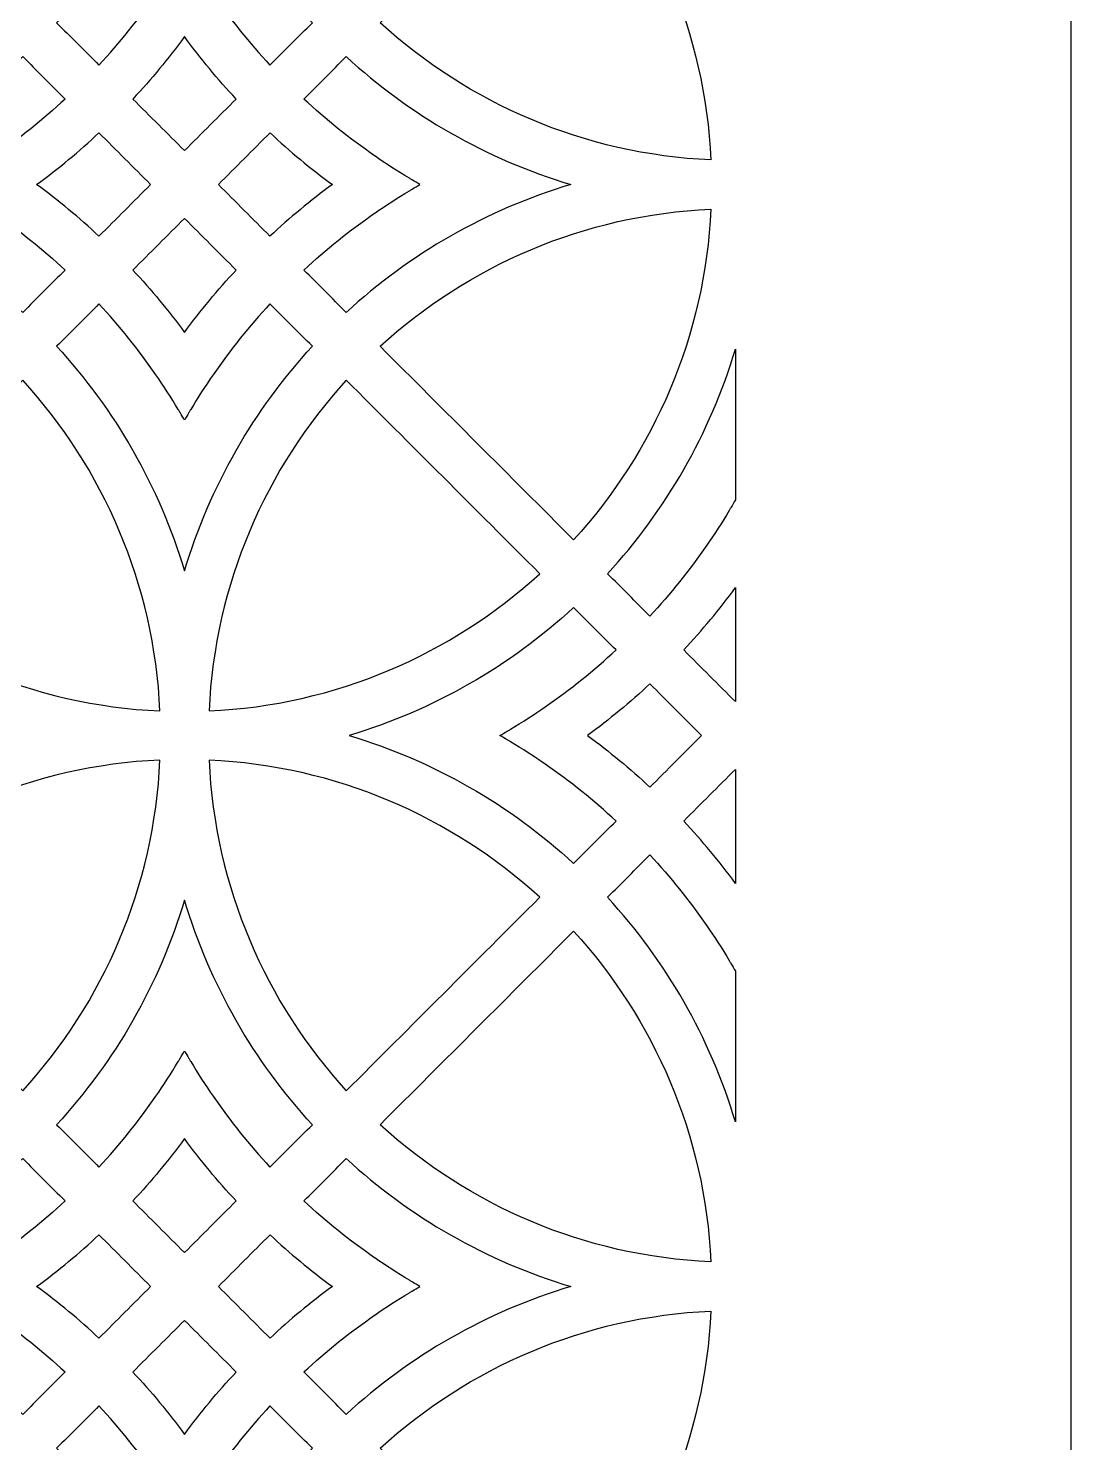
# Model space of a CAD drawing. Header units: centimetres. Extents: x 8 to 12.9, y -9 to 9.
# Drawn here: x 11.122 to 12.902, y -3.089 to -0.673 of the extents above; entities that cross this region are included whole.
import ezdxf

# ---------------------------------------------------------------- set-up
doc = ezdxf.new("R2010")
doc.units = ezdxf.units.CM
doc.header["$MEASUREMENT"] = 0
doc.layers.add('layer 1', color=7, linetype='Continuous')

msp = doc.modelspace()

# ---------------------------------------------------------------- linework, layer by layer
at = {"layer": 'layer 1', "color": 250, "lineweight": 30}
for points, knots in [([(12.90221, 9.00077), (11.26585, 9.00077), (9.62949, 9.00077), (7.99312, 9.00077), (7.99312, 9.00077), (7.99312, 3.53168), (7.99312, -1.93741), (7.99312, -7.4065), (7.99312, -7.4065), (7.99314, -7.4065), (7.99315, -7.4065), (7.99316, -7.4065), (7.99316, -7.4065), (7.99316, -7.93741), (7.99316, -8.46832), (7.99316, -8.99923), (7.99316, -8.99923), (8.18407, -8.99923), (8.37498, -8.99923), (8.56589, -8.99923), (8.56589, -8.99923), (8.56589, -8.91742), (8.56589, -8.8356), (8.56589, -8.75378), (8.56589, -8.75378), (8.76783, -8.75378), (8.96977, -8.75378), (9.17171, -8.75378), (9.17171, -8.75378), (9.17171, -8.5939), (9.17171, -8.43402), (9.17171, -8.27413), (9.17171, -8.27413), (9.25341, -8.27251), (9.33511, -8.27088), (9.4168, -8.26924), (9.4168, -8.26924), (9.43131, -8.31061), (9.45032, -8.34649), (9.48189, -8.37816), (9.48189, -8.37816), (9.5128, -8.40916), (9.54474, -8.42833), (9.58226, -8.43705), (9.58226, -8.43705), (9.63191, -8.4486), (9.68435, -8.44357), (9.72421, -8.4088), (9.72421, -8.4088), (9.76278, -8.37514), (9.78504, -8.32123), (9.79304, -8.2698), (9.79304, -8.2698), (9.81586, -8.27211), (9.83527, -8.27158), (9.85358, -8.26896), (9.85358, -8.26896), (9.94495, -8.25588), (9.9881, -8.19807), (9.99582, -8.11089), (9.99582, -8.11089), (9.99771, -8.08953), (9.9962, -8.06844), (9.98941, -8.04988), (9.98941, -8.04988), (9.99085, -8.05023), (9.99229, -8.05059), (9.99372, -8.05095), (9.99372, -8.05095), (10.02596, -8.0621), (10.0582, -8.07324), (10.09045, -8.08439), (10.09045, -8.08439), (10.10979, -8.28195), (10.26235, -8.43577), (10.44769, -8.43577), (10.44769, -8.43577), (10.63302, -8.43577), (10.78558, -8.28195), (10.80493, -8.08439), (10.80493, -8.08439), (10.83717, -8.07324), (10.86941, -8.0621), (10.90165, -8.05095), (10.90165, -8.05095), (10.90309, -8.05059), (10.90452, -8.05023), (10.90596, -8.04988), (10.90596, -8.04988), (10.89917, -8.06844), (10.89767, -8.08953), (10.89956, -8.11089), (10.89956, -8.11089), (10.90727, -8.19807), (10.95043, -8.25588), (11.04179, -8.26896), (11.04179, -8.26896), (11.0601, -8.27158), (11.07952, -8.27211), (11.10234, -8.2698), (11.10234, -8.2698), (11.11033, -8.32123), (11.13259, -8.37514), (11.17117, -8.4088), (11.17117, -8.4088), (11.21102, -8.44357), (11.26346, -8.4486), (11.31312, -8.43705), (11.31312, -8.43705), (11.35063, -8.42833), (11.38257, -8.40916), (11.41348, -8.37816), (11.41348, -8.37816), (11.44506, -8.34649), (11.46406, -8.31061), (11.47857, -8.26924), (11.47857, -8.26924), (11.56027, -8.27088), (11.64196, -8.27251), (11.72366, -8.27413), (11.72366, -8.27413), (11.72366, -8.43402), (11.72366, -8.5939), (11.72366, -8.75378), (11.72366, -8.75378), (11.9256, -8.75378), (12.12754, -8.75378), (12.32948, -8.75378), (12.32948, -8.75378), (12.32948, -8.8356), (12.32948, -8.91742), (12.32948, -8.99923), (12.32948, -8.99923), (12.52039, -8.99923), (12.7113, -8.99923), (12.90221, -8.99923), (12.90221, -8.99923), (12.90221, -8.46832), (12.90221, -7.93741), (12.90221, -7.4065), (12.90221, -7.4065), (12.90221, -1.93741), (12.90221, 3.53168), (12.90221, 9.00077)], [0, 0, 0, 0, 0.027027, 0.027027, 0.027027, 0.027027, 0.0540541, 0.0540541, 0.0540541, 0.0540541, 0.0810811, 0.0810811, 0.0810811, 0.0810811, 0.1081081, 0.1081081, 0.1081081, 0.1081081, 0.1351351, 0.1351351, 0.1351351, 0.1351351, 0.1621622, 0.1621622, 0.1621622, 0.1621622, 0.1891892, 0.1891892, 0.1891892, 0.1891892, 0.2162162, 0.2162162, 0.2162162, 0.2162162, 0.2432432, 0.2432432, 0.2432432, 0.2432432, 0.2702703, 0.2702703, 0.2702703, 0.2702703, 0.2972973, 0.2972973, 0.2972973, 0.2972973, 0.3243243, 0.3243243, 0.3243243, 0.3243243, 0.3513514, 0.3513514, 0.3513514, 0.3513514, 0.3783784, 0.3783784, 0.3783784, 0.3783784, 0.4054054, 0.4054054, 0.4054054, 0.4054054, 0.4324324, 0.4324324, 0.4324324, 0.4324324, 0.4594595, 0.4594595, 0.4594595, 0.4594595, 0.4864865, 0.4864865, 0.4864865, 0.4864865, 0.5135135, 0.5135135, 0.5135135, 0.5135135, 0.5405405, 0.5405405, 0.5405405, 0.5405405, 0.5675676, 0.5675676, 0.5675676, 0.5675676, 0.5945946, 0.5945946, 0.5945946, 0.5945946, 0.6216216, 0.6216216, 0.6216216, 0.6216216, 0.6486486, 0.6486486, 0.6486486, 0.6486486, 0.6756757, 0.6756757, 0.6756757, 0.6756757, 0.7027027, 0.7027027, 0.7027027, 0.7027027, 0.7297297, 0.7297297, 0.7297297, 0.7297297, 0.7567568, 0.7567568, 0.7567568, 0.7567568, 0.7837838, 0.7837838, 0.7837838, 0.7837838, 0.8108108, 0.8108108, 0.8108108, 0.8108108, 0.8378378, 0.8378378, 0.8378378, 0.8378378, 0.8648649, 0.8648649, 0.8648649, 0.8648649, 0.8918919, 0.8918919, 0.8918919, 0.8918919, 0.9189189, 0.9189189, 0.9189189, 0.9189189, 0.9459459, 0.9459459, 0.9459459, 0.9459459, 1, 1, 1, 1]), ([(11.24254, -0.73626), (11.21841, -0.71213), (11.19428, -0.68799), (11.17014, -0.66385), (11.17014, -0.66385), (11.26979, -0.55559), (11.34544, -0.42489), (11.38861, -0.28019), (11.38861, -0.28019), (11.43176, -0.42489), (11.50741, -0.55557), (11.60705, -0.66381), (11.60705, -0.66381), (11.5829, -0.68796), (11.55876, -0.71211), (11.5346, -0.73626), (11.5346, -0.73626), (11.49947, -0.69837), (11.467, -0.65798), (11.43752, -0.61537), (11.43752, -0.61537), (11.4375, -0.61537), (11.4375, -0.61537), (11.43748, -0.61537), (11.43748, -0.61537), (11.43748, -0.61537), (11.43748, -0.61537), (11.43748, -0.61537), (11.43748, -0.61537), (11.4375, -0.61535), (11.43751, -0.61533), (11.43752, -0.61531), (11.43752, -0.61531), (11.42414, -0.59598), (11.41135, -0.57623), (11.39921, -0.55603), (11.39921, -0.55603), (11.39827, -0.55446), (11.39733, -0.5529), (11.3964, -0.55132), (11.3964, -0.55132), (11.3963, -0.55117), (11.39622, -0.55102), (11.39613, -0.55087), (11.39613, -0.55087), (11.39357, -0.54657), (11.39106, -0.54226), (11.38857, -0.53793), (11.38857, -0.53793), (11.38609, -0.54226), (11.38357, -0.54657), (11.38102, -0.55087), (11.38102, -0.55087), (11.38094, -0.55102), (11.38084, -0.55117), (11.38076, -0.55132), (11.38076, -0.55132), (11.37983, -0.5529), (11.37889, -0.55446), (11.37794, -0.55603), (11.37794, -0.55603), (11.36581, -0.57623), (11.35301, -0.59598), (11.33963, -0.61531), (11.33963, -0.61531), (11.33965, -0.61533), (11.33966, -0.61535), (11.33967, -0.61537), (11.33967, -0.61537), (11.33966, -0.61537), (11.33966, -0.61537), (11.33966, -0.61537), (11.33966, -0.61537), (11.33966, -0.61537), (11.33965, -0.61537), (11.33964, -0.61537), (11.33964, -0.61537), (11.31014, -0.65798), (11.27768, -0.69837), (11.24254, -0.73626)], [0, 0, 0, 0, 0.047619, 0.047619, 0.047619, 0.047619, 0.0952381, 0.0952381, 0.0952381, 0.0952381, 0.1428571, 0.1428571, 0.1428571, 0.1428571, 0.1904762, 0.1904762, 0.1904762, 0.1904762, 0.2380952, 0.2380952, 0.2380952, 0.2380952, 0.2857143, 0.2857143, 0.2857143, 0.2857143, 0.3333333, 0.3333333, 0.3333333, 0.3333333, 0.3809524, 0.3809524, 0.3809524, 0.3809524, 0.4285714, 0.4285714, 0.4285714, 0.4285714, 0.4761905, 0.4761905, 0.4761905, 0.4761905, 0.5238095, 0.5238095, 0.5238095, 0.5238095, 0.5714286, 0.5714286, 0.5714286, 0.5714286, 0.6190476, 0.6190476, 0.6190476, 0.6190476, 0.6666667, 0.6666667, 0.6666667, 0.6666667, 0.7142857, 0.7142857, 0.7142857, 0.7142857, 0.7619048, 0.7619048, 0.7619048, 0.7619048, 0.8095238, 0.8095238, 0.8095238, 0.8095238, 0.8571429, 0.8571429, 0.8571429, 0.8571429, 0.9047619, 0.9047619, 0.9047619, 0.9047619, 1, 1, 1, 1]), ([(12.05319, -0.33339), (11.94304, -0.44354), (11.83289, -0.55369), (11.72273, -0.66385), (11.72273, -0.66385), (11.87314, -0.80123), (12.07032, -0.88826), (12.28758, -0.89823), (12.28758, -0.89823), (12.2776, -0.68097), (12.19057, -0.48379), (12.05319, -0.33339)], [0, 0, 0, 0, 0.25, 0.25, 0.25, 0.25, 0.5, 0.5, 0.5, 0.5, 1, 1, 1, 1]), ([(11.38857, -0.88229), (11.35918, -0.8529), (11.32978, -0.8235), (11.30039, -0.7941), (11.30039, -0.7941), (11.33181, -0.76041), (11.36127, -0.72486), (11.38856, -0.68763), (11.38856, -0.68763), (11.38856, -0.68762), (11.38856, -0.68762), (11.38856, -0.68762), (11.38856, -0.68762), (11.38857, -0.6876), (11.38857, -0.6876), (11.38857, -0.68759), (11.38857, -0.68759), (11.38859, -0.6876), (11.38859, -0.6876), (11.3886, -0.68762), (11.3886, -0.68762), (11.3886, -0.68762), (11.38859, -0.68762), (11.38859, -0.68762), (11.38859, -0.68762), (11.41589, -0.72486), (11.44534, -0.76041), (11.47677, -0.7941), (11.47677, -0.7941), (11.44737, -0.8235), (11.41797, -0.85289), (11.38857, -0.88229)], [0, 0, 0, 0, 0.1111111, 0.1111111, 0.1111111, 0.1111111, 0.2222222, 0.2222222, 0.2222222, 0.2222222, 0.3333333, 0.3333333, 0.3333333, 0.3333333, 0.4444444, 0.4444444, 0.4444444, 0.4444444, 0.5555556, 0.5555556, 0.5555556, 0.5555556, 0.6666667, 0.6666667, 0.6666667, 0.6666667, 0.7777778, 0.7777778, 0.7777778, 0.7777778, 1, 1, 1, 1]), ([(11.18469, -0.79411), (11.16055, -0.76998), (11.13641, -0.74584), (11.11228, -0.72171), (11.11228, -0.72171), (11.00403, -0.82135), (10.87334, -0.89701), (10.72863, -0.94017), (10.72863, -0.94017), (10.87332, -0.98334), (11.004, -1.05897), (11.11225, -1.15862), (11.11225, -1.15862), (11.1364, -1.13447), (11.16054, -1.11032), (11.18469, -1.08618), (11.18469, -1.08618), (11.1468, -1.05104), (11.10642, -1.01857), (11.0638, -0.98908), (11.0638, -0.98908), (11.0638, -0.98908), (11.0638, -0.98907), (11.0638, -0.98905), (11.0638, -0.98905), (11.0638, -0.98905), (11.0638, -0.98905), (11.0638, -0.98905), (11.0638, -0.98905), (11.06378, -0.98907), (11.06376, -0.98908), (11.06375, -0.98908), (11.06375, -0.98908), (11.04442, -0.9757), (11.02467, -0.96292), (11.00447, -0.95078), (11.00447, -0.95078), (11.0029, -0.94983), (11.00133, -0.94889), (10.99975, -0.94796), (10.99975, -0.94796), (10.9996, -0.94787), (10.99945, -0.94779), (10.9993, -0.94768), (10.9993, -0.94768), (10.99501, -0.94515), (10.9907, -0.94264), (10.98637, -0.94015), (10.98637, -0.94015), (10.99069, -0.93766), (10.99501, -0.93514), (10.9993, -0.93259), (10.9993, -0.93259), (10.99945, -0.93251), (10.9996, -0.93241), (10.99975, -0.93233), (10.99975, -0.93233), (11.00133, -0.9314), (11.0029, -0.93045), (11.00447, -0.92951), (11.00447, -0.92951), (11.02467, -0.91737), (11.04442, -0.90458), (11.06375, -0.8912), (11.06375, -0.8912), (11.06376, -0.89122), (11.06378, -0.89123), (11.0638, -0.89124), (11.0638, -0.89124), (11.0638, -0.89124), (11.0638, -0.89124), (11.0638, -0.89124), (11.0638, -0.89124), (11.0638, -0.89122), (11.0638, -0.89122), (11.0638, -0.8912), (11.0638, -0.8912), (11.10642, -0.86171), (11.1468, -0.82925), (11.18469, -0.79411)], [0, 0, 0, 0, 0.047619, 0.047619, 0.047619, 0.047619, 0.0952381, 0.0952381, 0.0952381, 0.0952381, 0.1428571, 0.1428571, 0.1428571, 0.1428571, 0.1904762, 0.1904762, 0.1904762, 0.1904762, 0.2380952, 0.2380952, 0.2380952, 0.2380952, 0.2857143, 0.2857143, 0.2857143, 0.2857143, 0.3333333, 0.3333333, 0.3333333, 0.3333333, 0.3809524, 0.3809524, 0.3809524, 0.3809524, 0.4285714, 0.4285714, 0.4285714, 0.4285714, 0.4761905, 0.4761905, 0.4761905, 0.4761905, 0.5238095, 0.5238095, 0.5238095, 0.5238095, 0.5714286, 0.5714286, 0.5714286, 0.5714286, 0.6190476, 0.6190476, 0.6190476, 0.6190476, 0.6666667, 0.6666667, 0.6666667, 0.6666667, 0.7142857, 0.7142857, 0.7142857, 0.7142857, 0.7619048, 0.7619048, 0.7619048, 0.7619048, 0.8095238, 0.8095238, 0.8095238, 0.8095238, 0.8571429, 0.8571429, 0.8571429, 0.8571429, 0.9047619, 0.9047619, 0.9047619, 0.9047619, 1, 1, 1, 1]), ([(11.59246, -1.08617), (11.6166, -1.11031), (11.64073, -1.13445), (11.66488, -1.15858), (11.66488, -1.15858), (11.77313, -1.05893), (11.90382, -0.98328), (12.04853, -0.94011), (12.04853, -0.94011), (11.90383, -0.89696), (11.77315, -0.82131), (11.6649, -0.72167), (11.6649, -0.72167), (11.64076, -0.74581), (11.61661, -0.76997), (11.59246, -0.79411), (11.59246, -0.79411), (11.63034, -0.82925), (11.67074, -0.86171), (11.71335, -0.8912), (11.71335, -0.8912), (11.71335, -0.89122), (11.71335, -0.89123), (11.71335, -0.89124), (11.71335, -0.89124), (11.71335, -0.89124), (11.71335, -0.89124), (11.71335, -0.89124), (11.71335, -0.89124), (11.71337, -0.89123), (11.71339, -0.89122), (11.71341, -0.8912), (11.71341, -0.8912), (11.73273, -0.90458), (11.75248, -0.91737), (11.77268, -0.92952), (11.77268, -0.92952), (11.77425, -0.93045), (11.77583, -0.9314), (11.77741, -0.93233), (11.77741, -0.93233), (11.77756, -0.93242), (11.77769, -0.93251), (11.77785, -0.93259), (11.77785, -0.93259), (11.78215, -0.93514), (11.78646, -0.93766), (11.79079, -0.94015), (11.79079, -0.94015), (11.78646, -0.94264), (11.78214, -0.94515), (11.77785, -0.94769), (11.77785, -0.94769), (11.77769, -0.94779), (11.77756, -0.94787), (11.77741, -0.94796), (11.77741, -0.94796), (11.77583, -0.94889), (11.77426, -0.94983), (11.77268, -0.95078), (11.77268, -0.95078), (11.75249, -0.96292), (11.73273, -0.9757), (11.71341, -0.98908), (11.71341, -0.98908), (11.71339, -0.98908), (11.71337, -0.98907), (11.71335, -0.98905), (11.71335, -0.98905), (11.71335, -0.98905), (11.71335, -0.98905), (11.71335, -0.98906), (11.71335, -0.98906), (11.71335, -0.98907), (11.71335, -0.98908), (11.71335, -0.98908), (11.71335, -0.98908), (11.67074, -1.01857), (11.63034, -1.05104), (11.59246, -1.08617)], [0, 0, 0, 0, 0.047619, 0.047619, 0.047619, 0.047619, 0.0952381, 0.0952381, 0.0952381, 0.0952381, 0.1428571, 0.1428571, 0.1428571, 0.1428571, 0.1904762, 0.1904762, 0.1904762, 0.1904762, 0.2380952, 0.2380952, 0.2380952, 0.2380952, 0.2857143, 0.2857143, 0.2857143, 0.2857143, 0.3333333, 0.3333333, 0.3333333, 0.3333333, 0.3809524, 0.3809524, 0.3809524, 0.3809524, 0.4285714, 0.4285714, 0.4285714, 0.4285714, 0.4761905, 0.4761905, 0.4761905, 0.4761905, 0.5238095, 0.5238095, 0.5238095, 0.5238095, 0.5714286, 0.5714286, 0.5714286, 0.5714286, 0.6190476, 0.6190476, 0.6190476, 0.6190476, 0.6666667, 0.6666667, 0.6666667, 0.6666667, 0.7142857, 0.7142857, 0.7142857, 0.7142857, 0.7619048, 0.7619048, 0.7619048, 0.7619048, 0.8095238, 0.8095238, 0.8095238, 0.8095238, 0.8571429, 0.8571429, 0.8571429, 0.8571429, 0.9047619, 0.9047619, 0.9047619, 0.9047619, 1, 1, 1, 1]), ([(11.33072, -0.94015), (11.30133, -0.91075), (11.27193, -0.88135), (11.24254, -0.85195), (11.24254, -0.85195), (11.20885, -0.88338), (11.17329, -0.91282), (11.13606, -0.94013), (11.13606, -0.94013), (11.13606, -0.94013), (11.13606, -0.94013), (11.13606, -0.94013), (11.13606, -0.94013), (11.13604, -0.94013), (11.13603, -0.94014), (11.13602, -0.94015), (11.13602, -0.94015), (11.13603, -0.94015), (11.13604, -0.94015), (11.13605, -0.94017), (11.13605, -0.94017), (11.13606, -0.94017), (11.13606, -0.94017), (11.13606, -0.94017), (11.13606, -0.94017), (11.17329, -0.96746), (11.20885, -0.99691), (11.24254, -1.02833), (11.24254, -1.02833), (11.27193, -0.99894), (11.30133, -0.96954), (11.33072, -0.94015)], [0, 0, 0, 0, 0.1111111, 0.1111111, 0.1111111, 0.1111111, 0.2222222, 0.2222222, 0.2222222, 0.2222222, 0.3333333, 0.3333333, 0.3333333, 0.3333333, 0.4444444, 0.4444444, 0.4444444, 0.4444444, 0.5555556, 0.5555556, 0.5555556, 0.5555556, 0.6666667, 0.6666667, 0.6666667, 0.6666667, 0.7777778, 0.7777778, 0.7777778, 0.7777778, 1, 1, 1, 1]), ([(11.44643, -0.94015), (11.47583, -0.96954), (11.50522, -0.99893), (11.53461, -1.02833), (11.53461, -1.02833), (11.56831, -0.99691), (11.60386, -0.96746), (11.6411, -0.94017), (11.6411, -0.94017), (11.6411, -0.94017), (11.6411, -0.94017), (11.6411, -0.94017), (11.6411, -0.94017), (11.64111, -0.94015), (11.64112, -0.94015), (11.64112, -0.94015), (11.64112, -0.94015), (11.64112, -0.94014), (11.64111, -0.94013), (11.6411, -0.94013), (11.6411, -0.94013), (11.6411, -0.94013), (11.6411, -0.94013), (11.6411, -0.94013), (11.6411, -0.94013), (11.60386, -0.91282), (11.56831, -0.88338), (11.53463, -0.85195), (11.53463, -0.85195), (11.50522, -0.88135), (11.47583, -0.91075), (11.44643, -0.94015)], [0, 0, 0, 0, 0.1111111, 0.1111111, 0.1111111, 0.1111111, 0.2222222, 0.2222222, 0.2222222, 0.2222222, 0.3333333, 0.3333333, 0.3333333, 0.3333333, 0.4444444, 0.4444444, 0.4444444, 0.4444444, 0.5555556, 0.5555556, 0.5555556, 0.5555556, 0.6666667, 0.6666667, 0.6666667, 0.6666667, 0.7777778, 0.7777778, 0.7777778, 0.7777778, 1, 1, 1, 1]), ([(11.72273, -1.21644), (11.83288, -1.32659), (11.94303, -1.43674), (12.05317, -1.54689), (12.05317, -1.54689), (12.19055, -1.39648), (12.27758, -1.19931), (12.28754, -0.98205), (12.28754, -0.98205), (12.07029, -0.99202), (11.87313, -1.07906), (11.72273, -1.21644)], [0, 0, 0, 0, 0.25, 0.25, 0.25, 0.25, 0.5, 0.5, 0.5, 0.5, 1, 1, 1, 1]), ([(11.38857, -0.998), (11.41797, -1.0274), (11.44737, -1.0568), (11.47676, -1.08618), (11.47676, -1.08618), (11.44534, -1.11988), (11.41589, -1.15543), (11.3886, -1.19266), (11.3886, -1.19266), (11.3886, -1.19266), (11.3886, -1.19266), (11.3886, -1.19266), (11.3886, -1.19266), (11.38859, -1.19268), (11.38859, -1.19268), (11.38857, -1.1927), (11.38857, -1.1927), (11.38857, -1.19268), (11.38857, -1.19268), (11.38856, -1.19266), (11.38856, -1.19266), (11.38856, -1.19266), (11.38856, -1.19266), (11.38856, -1.19266), (11.38856, -1.19266), (11.36127, -1.15543), (11.33181, -1.11988), (11.30039, -1.08618), (11.30039, -1.08618), (11.32978, -1.0568), (11.35918, -1.0274), (11.38857, -0.998)], [0, 0, 0, 0, 0.1111111, 0.1111111, 0.1111111, 0.1111111, 0.2222222, 0.2222222, 0.2222222, 0.2222222, 0.3333333, 0.3333333, 0.3333333, 0.3333333, 0.4444444, 0.4444444, 0.4444444, 0.4444444, 0.5555556, 0.5555556, 0.5555556, 0.5555556, 0.6666667, 0.6666667, 0.6666667, 0.6666667, 0.7777778, 0.7777778, 0.7777778, 0.7777778, 1, 1, 1, 1]), ([(11.5346, -1.14403), (11.55875, -1.16817), (11.58288, -1.1923), (11.60702, -1.21643), (11.60702, -1.21643), (11.50737, -1.3247), (11.43171, -1.45538), (11.38855, -1.60009), (11.38855, -1.60009), (11.34538, -1.4554), (11.26975, -1.32472), (11.1701, -1.21647), (11.1701, -1.21647), (11.19425, -1.19233), (11.2184, -1.16817), (11.24254, -1.14403), (11.24254, -1.14403), (11.27768, -1.18191), (11.31015, -1.22231), (11.33964, -1.26492), (11.33964, -1.26492), (11.33965, -1.26492), (11.33966, -1.26492), (11.33966, -1.26492), (11.33966, -1.26492), (11.33966, -1.26492), (11.33967, -1.26492), (11.33967, -1.26492), (11.33967, -1.26492), (11.33966, -1.26494), (11.33965, -1.26495), (11.33963, -1.26497), (11.33963, -1.26497), (11.35301, -1.2843), (11.36581, -1.30405), (11.37794, -1.32425), (11.37794, -1.32425), (11.37889, -1.32582), (11.37983, -1.32739), (11.38076, -1.32897), (11.38076, -1.32897), (11.38086, -1.32911), (11.38094, -1.32926), (11.38103, -1.32941), (11.38103, -1.32941), (11.38357, -1.33371), (11.38609, -1.33802), (11.38857, -1.34236), (11.38857, -1.34236), (11.39106, -1.33802), (11.39358, -1.33371), (11.39613, -1.32941), (11.39613, -1.32941), (11.39622, -1.32927), (11.3963, -1.32912), (11.3964, -1.32897), (11.3964, -1.32897), (11.39733, -1.32739), (11.39827, -1.32582), (11.39921, -1.32425), (11.39921, -1.32425), (11.41135, -1.30405), (11.42414, -1.2843), (11.43752, -1.26498), (11.43752, -1.26498), (11.43751, -1.26495), (11.4375, -1.26494), (11.43748, -1.26492), (11.43748, -1.26492), (11.43748, -1.26492), (11.43748, -1.26492), (11.43748, -1.26492), (11.43748, -1.26492), (11.4375, -1.26492), (11.43751, -1.26492), (11.43752, -1.26492), (11.43752, -1.26492), (11.46701, -1.22231), (11.49947, -1.18191), (11.5346, -1.14403)], [0, 0, 0, 0, 0.047619, 0.047619, 0.047619, 0.047619, 0.0952381, 0.0952381, 0.0952381, 0.0952381, 0.1428571, 0.1428571, 0.1428571, 0.1428571, 0.1904762, 0.1904762, 0.1904762, 0.1904762, 0.2380952, 0.2380952, 0.2380952, 0.2380952, 0.2857143, 0.2857143, 0.2857143, 0.2857143, 0.3333333, 0.3333333, 0.3333333, 0.3333333, 0.3809524, 0.3809524, 0.3809524, 0.3809524, 0.4285714, 0.4285714, 0.4285714, 0.4285714, 0.4761905, 0.4761905, 0.4761905, 0.4761905, 0.5238095, 0.5238095, 0.5238095, 0.5238095, 0.5714286, 0.5714286, 0.5714286, 0.5714286, 0.6190476, 0.6190476, 0.6190476, 0.6190476, 0.6666667, 0.6666667, 0.6666667, 0.6666667, 0.7142857, 0.7142857, 0.7142857, 0.7142857, 0.7619048, 0.7619048, 0.7619048, 0.7619048, 0.8095238, 0.8095238, 0.8095238, 0.8095238, 0.8571429, 0.8571429, 0.8571429, 0.8571429, 0.9047619, 0.9047619, 0.9047619, 0.9047619, 1, 1, 1, 1]), ([(12.32949, -1.47886), (12.32949, -1.39297), (12.32949, -1.30708), (12.32949, -1.22119), (12.32949, -1.22119), (12.28632, -1.36586), (12.21067, -1.49652), (12.11105, -1.60477), (12.11105, -1.60477), (12.13519, -1.62889), (12.15932, -1.65303), (12.18345, -1.67716), (12.18345, -1.67716), (12.21858, -1.63928), (12.25104, -1.59889), (12.28053, -1.55629), (12.28053, -1.55629), (12.28054, -1.55629), (12.28056, -1.55629), (12.28057, -1.55629), (12.28057, -1.55629), (12.28056, -1.55627), (12.28054, -1.55625), (12.28054, -1.55624), (12.28054, -1.55624), (12.29391, -1.53691), (12.30671, -1.51715), (12.31884, -1.49696), (12.31884, -1.49696), (12.31979, -1.49539), (12.32073, -1.49382), (12.32166, -1.49225), (12.32166, -1.49225), (12.32175, -1.4921), (12.32184, -1.49195), (12.32192, -1.4918), (12.32192, -1.4918), (12.32448, -1.4875), (12.32699, -1.4832), (12.32948, -1.47886), (12.32948, -1.47886), (12.32948, -1.47886), (12.32948, -1.47886), (12.32948, -1.47886), (12.32948, -1.47886), (12.32948, -1.47886), (12.32948, -1.47886), (12.32948, -1.47886), (12.32948, -1.47886), (12.32949, -1.47886), (12.32949, -1.47886), (12.32949, -1.47886)], [0, 0, 0, 0, 0.0714286, 0.0714286, 0.0714286, 0.0714286, 0.1428571, 0.1428571, 0.1428571, 0.1428571, 0.2142857, 0.2142857, 0.2142857, 0.2142857, 0.2857143, 0.2857143, 0.2857143, 0.2857143, 0.3571429, 0.3571429, 0.3571429, 0.3571429, 0.4285714, 0.4285714, 0.4285714, 0.4285714, 0.5, 0.5, 0.5, 0.5, 0.5714286, 0.5714286, 0.5714286, 0.5714286, 0.6428571, 0.6428571, 0.6428571, 0.6428571, 0.7142857, 0.7142857, 0.7142857, 0.7142857, 0.7857143, 0.7857143, 0.7857143, 0.7857143, 0.8571429, 0.8571429, 0.8571429, 0.8571429, 1, 1, 1, 1]), ([(10.78183, -1.60475), (10.89198, -1.4946), (11.00213, -1.38445), (11.11227, -1.2743), (11.11227, -1.2743), (11.24966, -1.4247), (11.3367, -1.62188), (11.34666, -1.83913), (11.34666, -1.83913), (11.1294, -1.82917), (10.93223, -1.74214), (10.78183, -1.60475)], [0, 0, 0, 0, 0.25, 0.25, 0.25, 0.25, 0.5, 0.5, 0.5, 0.5, 1, 1, 1, 1]), ([(11.66488, -1.2743), (11.77503, -1.38445), (11.88517, -1.49459), (11.99532, -1.60474), (11.99532, -1.60474), (11.84492, -1.74212), (11.64774, -1.82914), (11.43049, -1.83911), (11.43049, -1.83911), (11.44047, -1.62186), (11.52749, -1.42469), (11.66488, -1.2743)], [0, 0, 0, 0, 0.25, 0.25, 0.25, 0.25, 0.5, 0.5, 0.5, 0.5, 1, 1, 1, 1]), ([(12.32949, -1.8232), (12.32949, -1.7583), (12.32949, -1.6934), (12.32949, -1.62851), (12.32949, -1.62851), (12.30218, -1.66576), (12.27273, -1.70131), (12.2413, -1.735), (12.2413, -1.735), (12.27069, -1.7644), (12.30009, -1.7938), (12.32949, -1.8232)], [0, 0, 0, 0, 0.25, 0.25, 0.25, 0.25, 0.5, 0.5, 0.5, 0.5, 1, 1, 1, 1]), ([(12.12559, -2.0271), (12.10146, -2.05122), (12.07733, -2.07536), (12.0532, -2.09948), (12.0532, -2.09948), (11.94494, -1.99987), (11.81428, -1.92422), (11.66962, -1.88106), (11.66962, -1.88106), (11.81428, -1.83789), (11.94494, -1.76224), (12.05319, -1.66262), (12.05319, -1.66262), (12.07733, -1.68675), (12.10146, -1.71089), (12.12559, -1.73502), (12.12559, -1.73502), (12.08772, -1.77015), (12.04733, -1.80261), (12.00472, -1.8321), (12.00472, -1.8321), (12.00472, -1.83211), (12.00472, -1.83212), (12.00472, -1.83214), (12.00472, -1.83214), (12.00471, -1.83212), (12.00469, -1.83212), (12.00468, -1.83211), (12.00468, -1.83211), (11.98535, -1.84548), (11.96559, -1.85827), (11.9454, -1.87041), (11.9454, -1.87041), (11.94383, -1.87135), (11.94226, -1.87229), (11.94068, -1.87323), (11.94068, -1.87323), (11.94053, -1.87332), (11.94038, -1.87341), (11.94023, -1.87349), (11.94023, -1.87349), (11.93594, -1.87605), (11.93163, -1.87856), (11.92729, -1.88104), (11.92729, -1.88104), (11.92729, -1.88104), (11.92729, -1.88104), (11.9273, -1.88104), (11.9273, -1.88104), (11.9273, -1.88105), (11.92729, -1.88105), (11.92729, -1.88105), (11.92729, -1.88105), (11.9273, -1.88105), (11.9273, -1.88105), (11.9273, -1.88106), (11.9273, -1.88106), (11.9273, -1.88106), (11.9273, -1.88106), (11.92729, -1.88106), (11.92729, -1.88106), (11.92729, -1.88106), (11.9273, -1.88106), (11.9273, -1.88106), (11.9273, -1.88106), (11.9273, -1.88106), (11.92729, -1.88106), (11.92729, -1.88107), (11.92729, -1.88107), (11.93163, -1.88355), (11.93594, -1.88606), (11.94023, -1.88861), (11.94023, -1.88861), (11.94038, -1.88869), (11.94053, -1.88879), (11.94068, -1.88888), (11.94068, -1.88888), (11.94226, -1.88981), (11.94383, -1.89075), (11.9454, -1.8917), (11.9454, -1.8917), (11.96559, -1.90384), (11.98535, -1.91662), (12.00467, -1.93), (12.00467, -1.93), (12.00469, -1.93), (12.00471, -1.92998), (12.00472, -1.92997), (12.00472, -1.92997), (12.00472, -1.92998), (12.00472, -1.93), (12.00472, -1.93), (12.00472, -1.93), (12.04733, -1.95949), (12.08772, -1.99196), (12.12559, -2.0271)], [0, 0, 0, 0, 0.04, 0.04, 0.04, 0.04, 0.08, 0.08, 0.08, 0.08, 0.12, 0.12, 0.12, 0.12, 0.16, 0.16, 0.16, 0.16, 0.2, 0.2, 0.2, 0.2, 0.24, 0.24, 0.24, 0.24, 0.28, 0.28, 0.28, 0.28, 0.32, 0.32, 0.32, 0.32, 0.36, 0.36, 0.36, 0.36, 0.4, 0.4, 0.4, 0.4, 0.44, 0.44, 0.44, 0.44, 0.48, 0.48, 0.48, 0.48, 0.52, 0.52, 0.52, 0.52, 0.56, 0.56, 0.56, 0.56, 0.6, 0.6, 0.6, 0.6, 0.64, 0.64, 0.64, 0.64, 0.68, 0.68, 0.68, 0.68, 0.72, 0.72, 0.72, 0.72, 0.76, 0.76, 0.76, 0.76, 0.8, 0.8, 0.8, 0.8, 0.84, 0.84, 0.84, 0.84, 0.88, 0.88, 0.88, 0.88, 0.92, 0.92, 0.92, 0.92, 1, 1, 1, 1]), ([(12.18344, -1.79287), (12.21284, -1.82227), (12.24223, -1.85166), (12.27163, -1.88106), (12.27163, -1.88106), (12.24223, -1.91045), (12.21284, -1.93985), (12.18345, -1.96925), (12.18345, -1.96925), (12.14975, -1.93782), (12.11418, -1.90835), (12.07694, -1.88105), (12.07694, -1.88105), (12.11418, -1.85375), (12.14974, -1.8243), (12.18344, -1.79287)], [0, 0, 0, 0, 0.2, 0.2, 0.2, 0.2, 0.4, 0.4, 0.4, 0.4, 0.6, 0.6, 0.6, 0.6, 1, 1, 1, 1]), ([(11.11227, -2.48781), (11.00213, -2.37766), (10.89198, -2.2675), (10.78182, -2.15735), (10.78182, -2.15735), (10.93223, -2.01996), (11.1294, -1.93293), (11.34666, -1.92296), (11.34666, -1.92296), (11.3367, -2.14023), (11.24966, -2.3374), (11.11227, -2.48781)], [0, 0, 0, 0, 0.25, 0.25, 0.25, 0.25, 0.5, 0.5, 0.5, 0.5, 1, 1, 1, 1]), ([(11.99532, -2.15736), (11.88517, -2.26751), (11.77503, -2.37766), (11.66488, -2.48781), (11.66488, -2.48781), (11.52749, -2.33742), (11.44047, -2.14025), (11.43049, -1.92301), (11.43049, -1.92301), (11.64775, -1.93297), (11.84492, -2.01999), (11.99532, -2.15736)], [0, 0, 0, 0, 0.25, 0.25, 0.25, 0.25, 0.5, 0.5, 0.5, 0.5, 1, 1, 1, 1]), ([(12.32949, -2.1336), (12.32949, -2.0687), (12.32949, -2.00381), (12.32949, -1.93891), (12.32949, -1.93891), (12.30009, -1.96831), (12.27069, -1.9977), (12.2413, -2.0271), (12.2413, -2.0271), (12.27273, -2.0608), (12.30218, -2.09636), (12.32949, -2.1336)], [0, 0, 0, 0, 0.25, 0.25, 0.25, 0.25, 0.5, 0.5, 0.5, 0.5, 1, 1, 1, 1]), ([(12.32949, -2.54091), (12.32949, -2.45502), (12.32949, -2.36914), (12.32949, -2.28325), (12.32949, -2.28325), (12.32949, -2.28325), (12.32948, -2.28325), (12.32948, -2.28326), (12.32948, -2.28326), (12.32699, -2.27892), (12.32448, -2.27461), (12.32194, -2.27032), (12.32194, -2.27032), (12.32184, -2.27017), (12.32176, -2.27002), (12.32167, -2.26987), (12.32167, -2.26987), (12.32073, -2.26829), (12.3198, -2.26671), (12.31884, -2.26515), (12.31884, -2.26515), (12.30671, -2.24495), (12.29391, -2.22519), (12.28054, -2.20587), (12.28054, -2.20587), (12.28055, -2.20585), (12.28056, -2.20584), (12.28058, -2.20583), (12.28058, -2.20583), (12.28056, -2.20583), (12.28054, -2.20583), (12.28054, -2.20583), (12.28054, -2.20583), (12.25104, -2.16322), (12.21858, -2.12283), (12.18345, -2.08495), (12.18345, -2.08495), (12.15932, -2.10907), (12.13519, -2.13321), (12.11105, -2.15735), (12.11105, -2.15735), (12.21067, -2.2656), (12.28632, -2.39624), (12.32949, -2.54091)], [0, 0, 0, 0, 0.0833333, 0.0833333, 0.0833333, 0.0833333, 0.1666667, 0.1666667, 0.1666667, 0.1666667, 0.25, 0.25, 0.25, 0.25, 0.3333333, 0.3333333, 0.3333333, 0.3333333, 0.4166667, 0.4166667, 0.4166667, 0.4166667, 0.5, 0.5, 0.5, 0.5, 0.5833333, 0.5833333, 0.5833333, 0.5833333, 0.6666667, 0.6666667, 0.6666667, 0.6666667, 0.75, 0.75, 0.75, 0.75, 0.8333333, 0.8333333, 0.8333333, 0.8333333, 1, 1, 1, 1]), ([(11.24254, -2.61808), (11.2184, -2.59393), (11.19425, -2.56978), (11.1701, -2.54563), (11.1701, -2.54563), (11.26975, -2.43738), (11.34539, -2.3067), (11.38855, -2.16201), (11.38855, -2.16201), (11.43172, -2.30671), (11.50737, -2.4374), (11.60702, -2.54566), (11.60702, -2.54566), (11.58289, -2.56979), (11.55875, -2.59394), (11.5346, -2.61807), (11.5346, -2.61807), (11.49947, -2.58019), (11.46701, -2.5398), (11.43752, -2.49719), (11.43752, -2.49719), (11.43751, -2.49719), (11.4375, -2.49719), (11.43748, -2.49719), (11.43748, -2.49719), (11.43748, -2.49719), (11.43748, -2.49719), (11.43748, -2.49719), (11.43748, -2.49719), (11.4375, -2.49717), (11.43751, -2.49715), (11.43752, -2.49713), (11.43752, -2.49713), (11.42414, -2.47781), (11.41135, -2.45805), (11.39921, -2.43786), (11.39921, -2.43786), (11.39827, -2.43629), (11.39733, -2.43471), (11.3964, -2.43314), (11.3964, -2.43314), (11.3963, -2.43299), (11.39622, -2.43284), (11.39613, -2.43269), (11.39613, -2.43269), (11.39358, -2.4284), (11.39106, -2.42409), (11.38857, -2.41975), (11.38857, -2.41975), (11.38609, -2.42409), (11.38357, -2.4284), (11.38103, -2.43269), (11.38103, -2.43269), (11.38094, -2.43284), (11.38086, -2.43299), (11.38076, -2.43314), (11.38076, -2.43314), (11.37983, -2.43472), (11.37889, -2.43629), (11.37794, -2.43786), (11.37794, -2.43786), (11.36581, -2.45805), (11.35301, -2.47781), (11.33964, -2.49713), (11.33964, -2.49713), (11.33965, -2.49715), (11.33966, -2.49717), (11.33967, -2.49719), (11.33967, -2.49719), (11.33966, -2.49719), (11.33966, -2.49719), (11.33966, -2.49719), (11.33966, -2.49719), (11.33966, -2.49719), (11.33965, -2.49719), (11.33964, -2.49719), (11.33964, -2.49719), (11.31015, -2.5398), (11.27768, -2.58019), (11.24254, -2.61808)], [0, 0, 0, 0, 0.047619, 0.047619, 0.047619, 0.047619, 0.0952381, 0.0952381, 0.0952381, 0.0952381, 0.1428571, 0.1428571, 0.1428571, 0.1428571, 0.1904762, 0.1904762, 0.1904762, 0.1904762, 0.2380952, 0.2380952, 0.2380952, 0.2380952, 0.2857143, 0.2857143, 0.2857143, 0.2857143, 0.3333333, 0.3333333, 0.3333333, 0.3333333, 0.3809524, 0.3809524, 0.3809524, 0.3809524, 0.4285714, 0.4285714, 0.4285714, 0.4285714, 0.4761905, 0.4761905, 0.4761905, 0.4761905, 0.5238095, 0.5238095, 0.5238095, 0.5238095, 0.5714286, 0.5714286, 0.5714286, 0.5714286, 0.6190476, 0.6190476, 0.6190476, 0.6190476, 0.6666667, 0.6666667, 0.6666667, 0.6666667, 0.7142857, 0.7142857, 0.7142857, 0.7142857, 0.7619048, 0.7619048, 0.7619048, 0.7619048, 0.8095238, 0.8095238, 0.8095238, 0.8095238, 0.8571429, 0.8571429, 0.8571429, 0.8571429, 0.9047619, 0.9047619, 0.9047619, 0.9047619, 1, 1, 1, 1]), ([(12.05317, -2.21522), (11.94303, -2.32536), (11.83289, -2.43552), (11.72273, -2.54566), (11.72273, -2.54566), (11.87313, -2.68304), (12.0703, -2.77008), (12.28754, -2.78005), (12.28754, -2.78005), (12.27758, -2.5628), (12.19055, -2.36562), (12.05317, -2.21522)], [0, 0, 0, 0, 0.25, 0.25, 0.25, 0.25, 0.5, 0.5, 0.5, 0.5, 1, 1, 1, 1]), ([(11.38857, -2.76411), (11.35918, -2.73471), (11.32978, -2.70532), (11.30039, -2.67592), (11.30039, -2.67592), (11.33181, -2.64223), (11.36127, -2.60668), (11.38856, -2.56944), (11.38856, -2.56944), (11.38856, -2.56944), (11.38856, -2.56944), (11.38856, -2.56944), (11.38856, -2.56944), (11.38857, -2.56943), (11.38857, -2.56942), (11.38857, -2.56941), (11.38857, -2.56941), (11.38859, -2.56942), (11.38859, -2.56943), (11.3886, -2.56944), (11.3886, -2.56944), (11.3886, -2.56944), (11.3886, -2.56944), (11.3886, -2.56944), (11.3886, -2.56944), (11.41589, -2.60668), (11.44534, -2.64222), (11.47677, -2.67592), (11.47677, -2.67592), (11.44737, -2.70532), (11.41797, -2.73471), (11.38857, -2.76411)], [0, 0, 0, 0, 0.1111111, 0.1111111, 0.1111111, 0.1111111, 0.2222222, 0.2222222, 0.2222222, 0.2222222, 0.3333333, 0.3333333, 0.3333333, 0.3333333, 0.4444444, 0.4444444, 0.4444444, 0.4444444, 0.5555556, 0.5555556, 0.5555556, 0.5555556, 0.6666667, 0.6666667, 0.6666667, 0.6666667, 0.7777778, 0.7777778, 0.7777778, 0.7777778, 1, 1, 1, 1]), ([(11.18469, -2.67593), (11.16054, -2.65178), (11.1364, -2.62763), (11.11225, -2.60349), (11.11225, -2.60349), (11.004, -2.70314), (10.87332, -2.77878), (10.72863, -2.82194), (10.72863, -2.82194), (10.87334, -2.8651), (11.00402, -2.94075), (11.11227, -3.04041), (11.11227, -3.04041), (11.13641, -3.01628), (11.16055, -2.99214), (11.18469, -2.96799), (11.18469, -2.96799), (11.1468, -2.93286), (11.10642, -2.9004), (11.0638, -2.8709), (11.0638, -2.8709), (11.0638, -2.87089), (11.0638, -2.87088), (11.0638, -2.87087), (11.0638, -2.87087), (11.0638, -2.87087), (11.0638, -2.87087), (11.0638, -2.87087), (11.0638, -2.87087), (11.06378, -2.87088), (11.06376, -2.87089), (11.06375, -2.8709), (11.06375, -2.8709), (11.04442, -2.85753), (11.02467, -2.84473), (11.00447, -2.8326), (11.00447, -2.8326), (11.0029, -2.83165), (11.00133, -2.83072), (10.99975, -2.82977), (10.99975, -2.82977), (10.9996, -2.82969), (10.99945, -2.8296), (10.9993, -2.82952), (10.9993, -2.82952), (10.99501, -2.82696), (10.99069, -2.82445), (10.98637, -2.82196), (10.98637, -2.82196), (10.99069, -2.81948), (10.99501, -2.81696), (10.9993, -2.81442), (10.9993, -2.81442), (10.99945, -2.81433), (10.9996, -2.81423), (10.99975, -2.81415), (10.99975, -2.81415), (11.00133, -2.81321), (11.0029, -2.81227), (11.00447, -2.81133), (11.00447, -2.81133), (11.02467, -2.7992), (11.04442, -2.7864), (11.06375, -2.77303), (11.06375, -2.77303), (11.06376, -2.77304), (11.06378, -2.77304), (11.0638, -2.77305), (11.0638, -2.77305), (11.0638, -2.77305), (11.0638, -2.77305), (11.0638, -2.77305), (11.0638, -2.77305), (11.0638, -2.77304), (11.0638, -2.77304), (11.0638, -2.77303), (11.0638, -2.77303), (11.10642, -2.74353), (11.1468, -2.71108), (11.18469, -2.67593)], [0, 0, 0, 0, 0.047619, 0.047619, 0.047619, 0.047619, 0.0952381, 0.0952381, 0.0952381, 0.0952381, 0.1428571, 0.1428571, 0.1428571, 0.1428571, 0.1904762, 0.1904762, 0.1904762, 0.1904762, 0.2380952, 0.2380952, 0.2380952, 0.2380952, 0.2857143, 0.2857143, 0.2857143, 0.2857143, 0.3333333, 0.3333333, 0.3333333, 0.3333333, 0.3809524, 0.3809524, 0.3809524, 0.3809524, 0.4285714, 0.4285714, 0.4285714, 0.4285714, 0.4761905, 0.4761905, 0.4761905, 0.4761905, 0.5238095, 0.5238095, 0.5238095, 0.5238095, 0.5714286, 0.5714286, 0.5714286, 0.5714286, 0.6190476, 0.6190476, 0.6190476, 0.6190476, 0.6666667, 0.6666667, 0.6666667, 0.6666667, 0.7142857, 0.7142857, 0.7142857, 0.7142857, 0.7619048, 0.7619048, 0.7619048, 0.7619048, 0.8095238, 0.8095238, 0.8095238, 0.8095238, 0.8571429, 0.8571429, 0.8571429, 0.8571429, 0.9047619, 0.9047619, 0.9047619, 0.9047619, 1, 1, 1, 1]), ([(11.59247, -2.968), (11.61662, -2.99215), (11.64076, -3.01629), (11.6649, -3.04044), (11.6649, -3.04044), (11.77315, -2.94079), (11.90385, -2.86516), (12.04854, -2.82199), (12.04854, -2.82199), (11.90383, -2.77882), (11.77314, -2.70317), (11.66489, -2.60351), (11.66489, -2.60351), (11.64074, -2.62766), (11.61661, -2.6518), (11.59247, -2.67593), (11.59247, -2.67593), (11.63034, -2.71108), (11.67074, -2.74353), (11.71335, -2.77303), (11.71335, -2.77303), (11.71335, -2.77304), (11.71335, -2.77304), (11.71335, -2.77305), (11.71335, -2.77305), (11.71335, -2.77305), (11.71335, -2.77305), (11.71335, -2.77305), (11.71335, -2.77305), (11.71337, -2.77304), (11.71339, -2.77304), (11.71341, -2.77303), (11.71341, -2.77303), (11.73273, -2.7864), (11.75249, -2.7992), (11.77269, -2.81133), (11.77269, -2.81133), (11.77426, -2.81227), (11.77583, -2.81321), (11.77741, -2.81415), (11.77741, -2.81415), (11.77756, -2.81423), (11.77769, -2.81433), (11.77785, -2.81442), (11.77785, -2.81442), (11.78215, -2.81696), (11.78646, -2.81948), (11.79079, -2.82196), (11.79079, -2.82196), (11.78646, -2.82445), (11.78215, -2.82696), (11.77785, -2.82951), (11.77785, -2.82951), (11.77769, -2.8296), (11.77756, -2.82969), (11.77741, -2.82977), (11.77741, -2.82977), (11.77583, -2.83072), (11.77425, -2.83165), (11.77269, -2.8326), (11.77269, -2.8326), (11.75249, -2.84473), (11.73273, -2.85753), (11.71341, -2.8709), (11.71341, -2.8709), (11.71339, -2.87089), (11.71337, -2.87088), (11.71335, -2.87087), (11.71335, -2.87087), (11.71335, -2.87087), (11.71335, -2.87087), (11.71335, -2.87087), (11.71335, -2.87087), (11.71335, -2.87088), (11.71335, -2.87089), (11.71335, -2.8709), (11.71335, -2.8709), (11.67074, -2.9004), (11.63034, -2.93286), (11.59247, -2.968)], [0, 0, 0, 0, 0.047619, 0.047619, 0.047619, 0.047619, 0.0952381, 0.0952381, 0.0952381, 0.0952381, 0.1428571, 0.1428571, 0.1428571, 0.1428571, 0.1904762, 0.1904762, 0.1904762, 0.1904762, 0.2380952, 0.2380952, 0.2380952, 0.2380952, 0.2857143, 0.2857143, 0.2857143, 0.2857143, 0.3333333, 0.3333333, 0.3333333, 0.3333333, 0.3809524, 0.3809524, 0.3809524, 0.3809524, 0.4285714, 0.4285714, 0.4285714, 0.4285714, 0.4761905, 0.4761905, 0.4761905, 0.4761905, 0.5238095, 0.5238095, 0.5238095, 0.5238095, 0.5714286, 0.5714286, 0.5714286, 0.5714286, 0.6190476, 0.6190476, 0.6190476, 0.6190476, 0.6666667, 0.6666667, 0.6666667, 0.6666667, 0.7142857, 0.7142857, 0.7142857, 0.7142857, 0.7619048, 0.7619048, 0.7619048, 0.7619048, 0.8095238, 0.8095238, 0.8095238, 0.8095238, 0.8571429, 0.8571429, 0.8571429, 0.8571429, 0.9047619, 0.9047619, 0.9047619, 0.9047619, 1, 1, 1, 1]), ([(11.33072, -2.82196), (11.30133, -2.79257), (11.27193, -2.76317), (11.24254, -2.73378), (11.24254, -2.73378), (11.20885, -2.7652), (11.17329, -2.79465), (11.13606, -2.82195), (11.13606, -2.82195), (11.13606, -2.82195), (11.13606, -2.82195), (11.13605, -2.82195), (11.13605, -2.82195), (11.13604, -2.82195), (11.13603, -2.82196), (11.13602, -2.82196), (11.13602, -2.82196), (11.13604, -2.82197), (11.13605, -2.82198), (11.13606, -2.82198), (11.13606, -2.82198), (11.13606, -2.82198), (11.13606, -2.82198), (11.13606, -2.82198), (11.13606, -2.82198), (11.17329, -2.84928), (11.20885, -2.87874), (11.24254, -2.91016), (11.24254, -2.91016), (11.27193, -2.88075), (11.30133, -2.85136), (11.33072, -2.82196)], [0, 0, 0, 0, 0.1111111, 0.1111111, 0.1111111, 0.1111111, 0.2222222, 0.2222222, 0.2222222, 0.2222222, 0.3333333, 0.3333333, 0.3333333, 0.3333333, 0.4444444, 0.4444444, 0.4444444, 0.4444444, 0.5555556, 0.5555556, 0.5555556, 0.5555556, 0.6666667, 0.6666667, 0.6666667, 0.6666667, 0.7777778, 0.7777778, 0.7777778, 0.7777778, 1, 1, 1, 1]), ([(11.44644, -2.82196), (11.47583, -2.85136), (11.50523, -2.88075), (11.53463, -2.91016), (11.53463, -2.91016), (11.56831, -2.87874), (11.60386, -2.84928), (11.6411, -2.82198), (11.6411, -2.82198), (11.6411, -2.82198), (11.6411, -2.82198), (11.6411, -2.82198), (11.6411, -2.82198), (11.64111, -2.82198), (11.64112, -2.82197), (11.64112, -2.82196), (11.64112, -2.82196), (11.64112, -2.82196), (11.64111, -2.82195), (11.6411, -2.82195), (11.6411, -2.82195), (11.6411, -2.82195), (11.6411, -2.82195), (11.6411, -2.82195), (11.6411, -2.82195), (11.60386, -2.79465), (11.56831, -2.7652), (11.53463, -2.73378), (11.53463, -2.73378), (11.50523, -2.76318), (11.47583, -2.79257), (11.44644, -2.82196)], [0, 0, 0, 0, 0.1111111, 0.1111111, 0.1111111, 0.1111111, 0.2222222, 0.2222222, 0.2222222, 0.2222222, 0.3333333, 0.3333333, 0.3333333, 0.3333333, 0.4444444, 0.4444444, 0.4444444, 0.4444444, 0.5555556, 0.5555556, 0.5555556, 0.5555556, 0.6666667, 0.6666667, 0.6666667, 0.6666667, 0.7777778, 0.7777778, 0.7777778, 0.7777778, 1, 1, 1, 1]), ([(11.72273, -3.09827), (11.83289, -3.20842), (11.94304, -3.31857), (12.05319, -3.42872), (12.05319, -3.42872), (12.19058, -3.27832), (12.27761, -3.08113), (12.28758, -2.86388), (12.28758, -2.86388), (12.07032, -2.87385), (11.87314, -2.96088), (11.72273, -3.09827)], [0, 0, 0, 0, 0.25, 0.25, 0.25, 0.25, 0.5, 0.5, 0.5, 0.5, 1, 1, 1, 1]), ([(11.38857, -2.87982), (11.41797, -2.90922), (11.44737, -2.93861), (11.47677, -2.96801), (11.47677, -2.96801), (11.44535, -3.00169), (11.4159, -3.03725), (11.3886, -3.07448), (11.3886, -3.07448), (11.3886, -3.07448), (11.3886, -3.07449), (11.3886, -3.07449), (11.3886, -3.07449), (11.38859, -3.0745), (11.38859, -3.0745), (11.38857, -3.07451), (11.38857, -3.07451), (11.38857, -3.0745), (11.38857, -3.0745), (11.38856, -3.07449), (11.38856, -3.07449), (11.38856, -3.07449), (11.38856, -3.07448), (11.38856, -3.07448), (11.38856, -3.07448), (11.36127, -3.03725), (11.33181, -3.0017), (11.30039, -2.96801), (11.30039, -2.96801), (11.32978, -2.93861), (11.35918, -2.90922), (11.38857, -2.87982)], [0, 0, 0, 0, 0.1111111, 0.1111111, 0.1111111, 0.1111111, 0.2222222, 0.2222222, 0.2222222, 0.2222222, 0.3333333, 0.3333333, 0.3333333, 0.3333333, 0.4444444, 0.4444444, 0.4444444, 0.4444444, 0.5555556, 0.5555556, 0.5555556, 0.5555556, 0.6666667, 0.6666667, 0.6666667, 0.6666667, 0.7777778, 0.7777778, 0.7777778, 0.7777778, 1, 1, 1, 1]), ([(11.53461, -3.02586), (11.55876, -3.05), (11.58291, -3.07415), (11.60705, -3.0983), (11.60705, -3.0983), (11.50741, -3.20654), (11.43176, -3.33723), (11.38861, -3.48192), (11.38861, -3.48192), (11.34544, -3.33721), (11.26978, -3.20653), (11.17012, -3.09828), (11.17012, -3.09828), (11.19427, -3.07413), (11.2184, -3.04999), (11.24254, -3.02586), (11.24254, -3.02586), (11.27768, -3.06373), (11.31015, -3.10412), (11.33964, -3.14673), (11.33964, -3.14673), (11.33965, -3.14673), (11.33966, -3.14673), (11.33966, -3.14673), (11.33966, -3.14673), (11.33967, -3.14674), (11.33967, -3.14674), (11.33967, -3.14674), (11.33967, -3.14674), (11.33966, -3.14676), (11.33965, -3.14677), (11.33964, -3.14679), (11.33964, -3.14679), (11.35301, -3.16612), (11.36581, -3.18587), (11.37794, -3.20607), (11.37794, -3.20607), (11.37889, -3.20764), (11.37983, -3.20921), (11.38076, -3.21079), (11.38076, -3.21079), (11.38086, -3.21094), (11.38094, -3.21108), (11.38103, -3.21123), (11.38103, -3.21123), (11.38357, -3.21553), (11.38609, -3.21984), (11.38857, -3.22417), (11.38857, -3.22417), (11.39106, -3.21984), (11.39358, -3.21553), (11.39613, -3.21125), (11.39613, -3.21125), (11.39622, -3.21108), (11.3963, -3.21094), (11.3964, -3.21079), (11.3964, -3.21079), (11.39733, -3.20921), (11.39827, -3.20764), (11.39921, -3.20607), (11.39921, -3.20607), (11.41135, -3.18587), (11.42414, -3.16612), (11.43752, -3.14679), (11.43752, -3.14679), (11.43751, -3.14677), (11.4375, -3.14676), (11.43748, -3.14674), (11.43748, -3.14674), (11.43748, -3.14674), (11.43748, -3.14673), (11.43748, -3.14673), (11.43748, -3.14673), (11.4375, -3.14673), (11.43751, -3.14673), (11.43752, -3.14673), (11.43752, -3.14673), (11.46701, -3.10412), (11.49947, -3.06373), (11.53461, -3.02586)], [0, 0, 0, 0, 0.047619, 0.047619, 0.047619, 0.047619, 0.0952381, 0.0952381, 0.0952381, 0.0952381, 0.1428571, 0.1428571, 0.1428571, 0.1428571, 0.1904762, 0.1904762, 0.1904762, 0.1904762, 0.2380952, 0.2380952, 0.2380952, 0.2380952, 0.2857143, 0.2857143, 0.2857143, 0.2857143, 0.3333333, 0.3333333, 0.3333333, 0.3333333, 0.3809524, 0.3809524, 0.3809524, 0.3809524, 0.4285714, 0.4285714, 0.4285714, 0.4285714, 0.4761905, 0.4761905, 0.4761905, 0.4761905, 0.5238095, 0.5238095, 0.5238095, 0.5238095, 0.5714286, 0.5714286, 0.5714286, 0.5714286, 0.6190476, 0.6190476, 0.6190476, 0.6190476, 0.6666667, 0.6666667, 0.6666667, 0.6666667, 0.7142857, 0.7142857, 0.7142857, 0.7142857, 0.7619048, 0.7619048, 0.7619048, 0.7619048, 0.8095238, 0.8095238, 0.8095238, 0.8095238, 0.8571429, 0.8571429, 0.8571429, 0.8571429, 0.9047619, 0.9047619, 0.9047619, 0.9047619, 1, 1, 1, 1])]:
    msp.add_open_spline(points, degree=3, knots=knots, dxfattribs=at)

doc.saveas('drawing.dxf')
